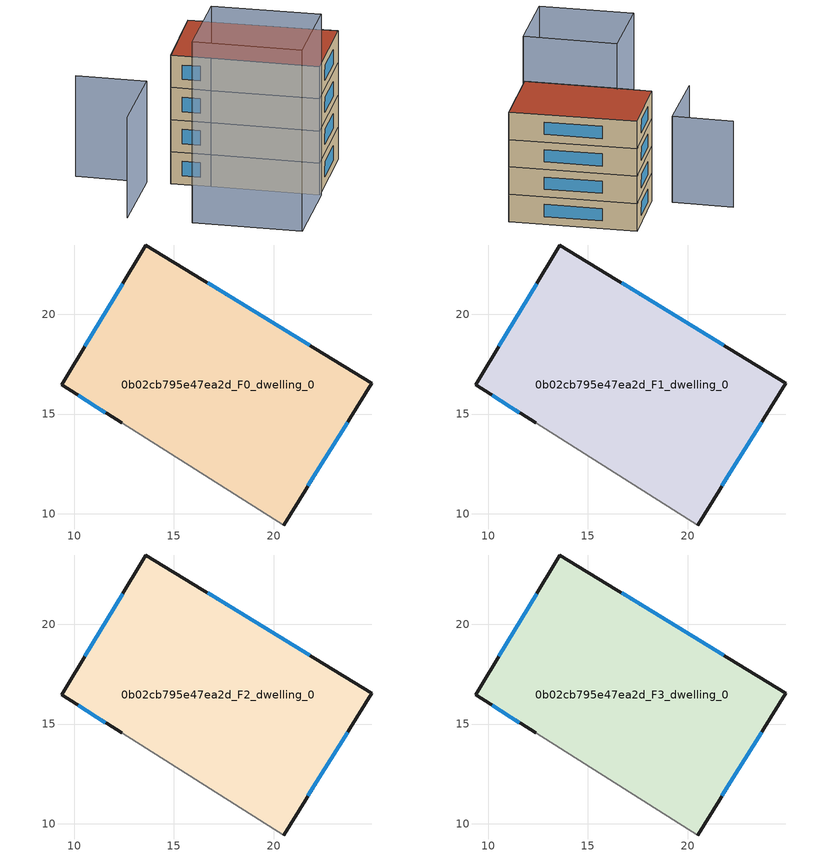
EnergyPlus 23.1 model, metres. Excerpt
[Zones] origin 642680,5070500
0b02cb795e47ea2d_F0_dwelling_0
 floor ground (EU_floor_Construction): 24.9,16.55 20.49,9.45 12.39,14.55 9.39,16.46 13.59,23.46 z0
 wall outside (EU_wall_Construction): 20.49,9.45 24.9,16.55 13.59,23.46 9.39,16.46 12.39,14.55 z0:3
 wall adiabatic (EU_wall_Construction): 12.39,14.55 20.49,9.45 z0:3
 window (EU_Window_Construction): 10.21,15.93 11.56,15.08 / 12.44,21.53 10.55,18.38 / 21.79,18.45 16.7,21.56 / 21.71,11.4 23.69,14.6 z0.83:2.17
0b02cb795e47ea2d_F1_dwelling_0
 floor to 0b02cb795e47ea2d_F0_dwelling_0 (EU_floor_Construction): 24.9,16.55 20.49,9.45 12.39,14.55 9.39,16.46 13.59,23.46 z3
 wall outside (EU_wall_Construction): 20.49,9.45 24.9,16.55 13.59,23.46 9.39,16.46 12.39,14.55 z3:6
 wall adiabatic (EU_wall_Construction): 12.39,14.55 20.49,9.45 z3:6
 window (EU_Window_Construction): 10.21,15.93 11.56,15.08 / 12.44,21.53 10.55,18.38 / 21.79,18.45 16.7,21.56 / 21.71,11.4 23.69,14.6 z3.83:5.17
0b02cb795e47ea2d_F2_dwelling_0
 floor to 0b02cb795e47ea2d_F1_dwelling_0 (EU_floor_Construction): 24.9,16.55 20.49,9.45 12.39,14.55 9.39,16.46 13.59,23.46 z6
 wall outside (EU_wall_Construction): 20.49,9.45 24.9,16.55 13.59,23.46 9.39,16.46 12.39,14.55 z6:9
 wall adiabatic (EU_wall_Construction): 12.39,14.55 20.49,9.45 z6:9
 window (EU_Window_Construction): 10.21,15.93 11.56,15.08 / 12.44,21.53 10.55,18.38 / 21.79,18.45 16.7,21.56 / 21.71,11.4 23.69,14.6 z6.83:8.17
0b02cb795e47ea2d_F3_dwelling_0
 floor to 0b02cb795e47ea2d_F2_dwelling_0 (EU_floor_Construction): 24.9,16.55 20.49,9.45 12.39,14.55 9.39,16.46 13.59,23.46 z9
 wall outside (EU_wall_Construction): 20.49,9.45 24.9,16.55 13.59,23.46 9.39,16.46 12.39,14.55 z9:12
 wall adiabatic (EU_wall_Construction): 12.39,14.55 20.49,9.45 z9:12
 window (EU_Window_Construction): 10.21,15.93 11.56,15.08 / 12.44,21.53 10.55,18.38 / 21.79,18.45 16.7,21.56 / 21.71,11.4 23.69,14.6 z9.83:11.17
 roof outside (EU_roof_Construction): 20.49,9.45 24.9,16.55 13.59,23.46 9.39,16.46 12.39,14.55 z12
shading: 12.39,14.55 20.61,9.37 / 20.61,9.37 16.19,2.34 / 16.19,2.34 7.96,7.53 / 7.96,7.53 12.39,14.55 z0:16.9; 2.28,20.96 7.59,17.56 / 7.59,17.56 3.07,10.52 z0:9.4
[Building]
EU S2 Campaign: North Axis=0; Terrain=City; Solar Distribution=FullExterior
[Site:Location]
Lyon-Bron: Latitude=45.75; Longitude=5; Time Zone=1; Elevation=198
[SizingPeriod:WeatherFileDays]
AnnualSizingPeriod: Begin Month=1; Begin Day of Month=1; End Month=12; End Day of Month=31; Day of Week for Start Day=Monday; Use Weather File Daylight Saving Period=No; Use Weather File Rain and Snow Indicators=No
[MATERIAL]
EU_InternalMass_Material: Roughness=MediumRough; Thickness=0.1; Conductivity=1; Density=1800; Specific Heat=900; Thermal Absorptance=0.9; Solar Absorptance=0.7; Visible Absorptance=0.7
[MATERIAL:NOMASS] Roughness=MediumRough; Thermal Absorptance=0.9; Solar Absorptance=0.7; Visible Absorptance=0.7
Name | Thermal Resistance
EU_wall_NoMass | 0.87146
EU_roof_NoMass | 0.842276
EU_floor_NoMass | 0.496999
[WINDOWMATERIAL:SIMPLEGLAZINGSYSTEM]
EU_Window_SimpleGlazing: UFactor=2.2525; Solar Heat Gain Coefficient=0.76; Visible Transmittance=0.76
[CONSTRUCTION]
EU_wall_Construction: EU_wall_NoMass
EU_roof_Construction: EU_roof_NoMass
EU_floor_Construction: EU_floor_NoMass
EU_InternalMass_Construction: EU_InternalMass_Material
EU_Window_Construction: EU_Window_SimpleGlazing
[ZONE] Type=1; Multiplier=1; Ceiling Height=autocalculate; Floor Area=autocalculate; Part of Total Floor Area=Yes
Name | Volume
0b02cb795e47ea2d_F0_dwelling_0 | 327.143
0b02cb795e47ea2d_F1_dwelling_0; 0b02cb795e47ea2d_F2_dwelling_0 | 327.144
0b02cb795e47ea2d_F3_dwelling_0 | 654.287
[INTERNALMASS] Construction=EU_InternalMass_Construction; Surface Area=109.048
Name | Zone or ZoneList
0b02cb795e47ea2d_F0_dwelling_0_EU_InternalMass | 0b02cb795e47ea2d_F0_dwelling_0
0b02cb795e47ea2d_F1_dwelling_0_EU_InternalMass | 0b02cb795e47ea2d_F1_dwelling_0
0b02cb795e47ea2d_F2_dwelling_0_EU_InternalMass | 0b02cb795e47ea2d_F2_dwelling_0
0b02cb795e47ea2d_F3_dwelling_0_EU_InternalMass | 0b02cb795e47ea2d_F3_dwelling_0
[OTHEREQUIPMENT] Fuel Type=Electricity; Design Level Calculation Method=Watts/Area; Power per Zone Floor Area=1; Fraction Latent=0; Fraction Radiant=0; Fraction Lost=0; Carbon Dioxide Generation Rate=0; EndUse Subcategory=EU_Step8_InternalGains
Name | Zone or ZoneList or Space or SpaceList | Schedule
EU_Step8_InternalGain_0b02cb795e47ea2d_F0_dwelling_0_f000 | 0b02cb795e47ea2d_F0_dwelling_0 | EU_Step8_GainSchedule_0b02cb795e47ea2d_F0_dwelling_0_f000
EU_Step8_InternalGain_0b02cb795e47ea2d_F1_dwelling_0_f000 | 0b02cb795e47ea2d_F1_dwelling_0 | EU_Step8_GainSchedule_0b02cb795e47ea2d_F1_dwelling_0_f000
EU_Step8_InternalGain_0b02cb795e47ea2d_F2_dwelling_0_f000 | 0b02cb795e47ea2d_F2_dwelling_0 | EU_Step8_GainSchedule_0b02cb795e47ea2d_F2_dwelling_0_f000
EU_Step8_InternalGain_0b02cb795e47ea2d_F3_dwelling_0_f000 | 0b02cb795e47ea2d_F3_dwelling_0 | EU_Step8_GainSchedule_0b02cb795e47ea2d_F3_dwelling_0_f000
[ZONEVENTILATION:DESIGNFLOWRATE] Schedule=EU_AlwaysOn; Design Flow Rate Calculation Method=AirChanges/Hour; Air Changes per Hour=0.425; Ventilation Type=Natural; Fan Pressure Rise=0; Fan Total Efficiency=1; Constant Term Coefficient=1; Temperature Term Coefficient=0; Velocity Term Coefficient=0; Velocity Squared Term Coefficient=0; Minimum Indoor Temperature=-100; Maximum Indoor Temperature=100; Delta Temperature=-100; Minimum Outdoor Temperature=-100; Maximum Outdoor Temperature=100; Maximum Wind Speed=40
Name | Zone or ZoneList or Space or SpaceList
EU_ConstantAir_0b02cb795e47ea2d_F0_dwelling_0 | 0b02cb795e47ea2d_F0_dwelling_0
EU_ConstantAir_0b02cb795e47ea2d_F1_dwelling_0 | 0b02cb795e47ea2d_F1_dwelling_0
EU_ConstantAir_0b02cb795e47ea2d_F2_dwelling_0 | 0b02cb795e47ea2d_F2_dwelling_0
EU_ConstantAir_0b02cb795e47ea2d_F3_dwelling_0 | 0b02cb795e47ea2d_F3_dwelling_0
[HVACTEMPLATE:THERMOSTAT] Constant Heating Setpoint=20; Constant Cooling Setpoint=50
EU_HeatOnly_0b02cb795e47ea2d_F0_dwelling_0; EU_HeatOnly_0b02cb795e47ea2d_F1_dwelling_0; EU_HeatOnly_0b02cb795e47ea2d_F2_dwelling_0; EU_HeatOnly_0b02cb795e47ea2d_F3_dwelling_0
[HVACTEMPLATE:ZONE:IDEALLOADSAIRSYSTEM] System Availability Schedule=EU_AlwaysOn; Maximum Heating Supply Air Temperature=50; Minimum Cooling Supply Air Temperature=13; Maximum Heating Supply Air Humidity Ratio=0.0156; Minimum Cooling Supply Air Humidity Ratio=0.0077; Heating Limit=NoLimit; Cooling Limit=NoLimit; Heating Availability Schedule=EU_AlwaysOn; Cooling Availability Schedule=EU_CoolingOff; Dehumidification Control Type=ConstantSensibleHeatRatio; Cooling Sensible Heat Ratio=0.7; Dehumidification Setpoint=60; Humidification Control Type=None; Humidification Setpoint=30; Outdoor Air Method=None; Outdoor Air Flow Rate per Person=0.00944; Outdoor Air Flow Rate per Zone Floor Area=0; Outdoor Air Flow Rate per Zone=0; Demand Controlled Ventilation Type=None; Outdoor Air Economizer Type=NoEconomizer; Heat Recovery Type=None; Sensible Heat Recovery Effectiveness=0.7; Latent Heat Recovery Effectiveness=0.65
Name | Template Thermostat
0b02cb795e47ea2d_F0_dwelling_0 | EU_HeatOnly_0b02cb795e47ea2d_F0_dwelling_0
0b02cb795e47ea2d_F1_dwelling_0 | EU_HeatOnly_0b02cb795e47ea2d_F1_dwelling_0
0b02cb795e47ea2d_F2_dwelling_0 | EU_HeatOnly_0b02cb795e47ea2d_F2_dwelling_0
0b02cb795e47ea2d_F3_dwelling_0 | EU_HeatOnly_0b02cb795e47ea2d_F3_dwelling_0
[SIZING:ZONE] Zone Cooling Design Supply Air Temperature Input Method=SupplyAirTemperature; Zone Cooling Design Supply Air Temperature=13; Zone Heating Design Supply Air Temperature Input Method=SupplyAirTemperature; Zone Heating Design Supply Air Temperature=50; Zone Cooling Design Supply Air Humidity Ratio=0.008; Zone Heating Design Supply Air Humidity Ratio=0.008; Cooling Design Air Flow Method=DesignDay; Cooling Design Air Flow Rate=0; Cooling Minimum Air Flow per Zone Floor Area=0.000762; Cooling Minimum Air Flow=0; Cooling Minimum Air Flow Fraction=0.2; Heating Design Air Flow Method=DesignDay; Heating Design Air Flow Rate=0; Heating Maximum Air Flow per Zone Floor Area=0.002032; Heating Maximum Air Flow=0.141576; Heating Maximum Air Flow Fraction=0.3; Account for Dedicated Outdoor Air System=No; Dedicated Outdoor Air System Control Strategy=NeutralSupplyAir; Dedicated Outdoor Air Low Setpoint Temperature for Design=autosize; Dedicated Outdoor Air High Setpoint Temperature for Design=autosize; Zone Load Sizing Method=Sensible Load Only No Latent Load; Zone Latent Cooling Design Supply Air Humidity Ratio Input Method=HumidityRatioDifference; Zone Cooling Design Supply Air Humidity Ratio Difference=0.005; Zone Latent Heating Design Supply Air Humidity Ratio Input Method=HumidityRatioDifference; Zone Humidification Design Supply Air Humidity Ratio Difference=0.005
0b02cb795e47ea2d_F0_dwelling_0; 0b02cb795e47ea2d_F1_dwelling_0; 0b02cb795e47ea2d_F2_dwelling_0; 0b02cb795e47ea2d_F3_dwelling_0
[SCHEDULE:CONSTANT]
Name | Hourly Value
EU_AlwaysOn | 1
EU_CoolingOff | 0
[SCHEDULE:FILE] Column Number=1; Rows to Skip at Top=0; Number of Hours of Data=8760; Column Separator=Comma; Interpolate to Timestep=No; Minutes per Item=60; Adjust Schedule for Daylight Savings=Yes
Name | File
EU_Step8_GainSchedule_0b02cb795e47ea2d_F0_dwelling_0_f000 | ../../schedules/0b02cb795e47ea2d/0b02cb795e47ea2d_F0_dwelling_0_f000_gain.csv
EU_Step8_GainSchedule_0b02cb795e47ea2d_F1_dwelling_0_f000 | ../../schedules/0b02cb795e47ea2d/0b02cb795e47ea2d_F1_dwelling_0_f000_gain.csv
EU_Step8_GainSchedule_0b02cb795e47ea2d_F2_dwelling_0_f000 | ../../schedules/0b02cb795e47ea2d/0b02cb795e47ea2d_F2_dwelling_0_f000_gain.csv
EU_Step8_GainSchedule_0b02cb795e47ea2d_F3_dwelling_0_f000 | ../../schedules/0b02cb795e47ea2d/0b02cb795e47ea2d_F3_dwelling_0_f000_gain.csv
